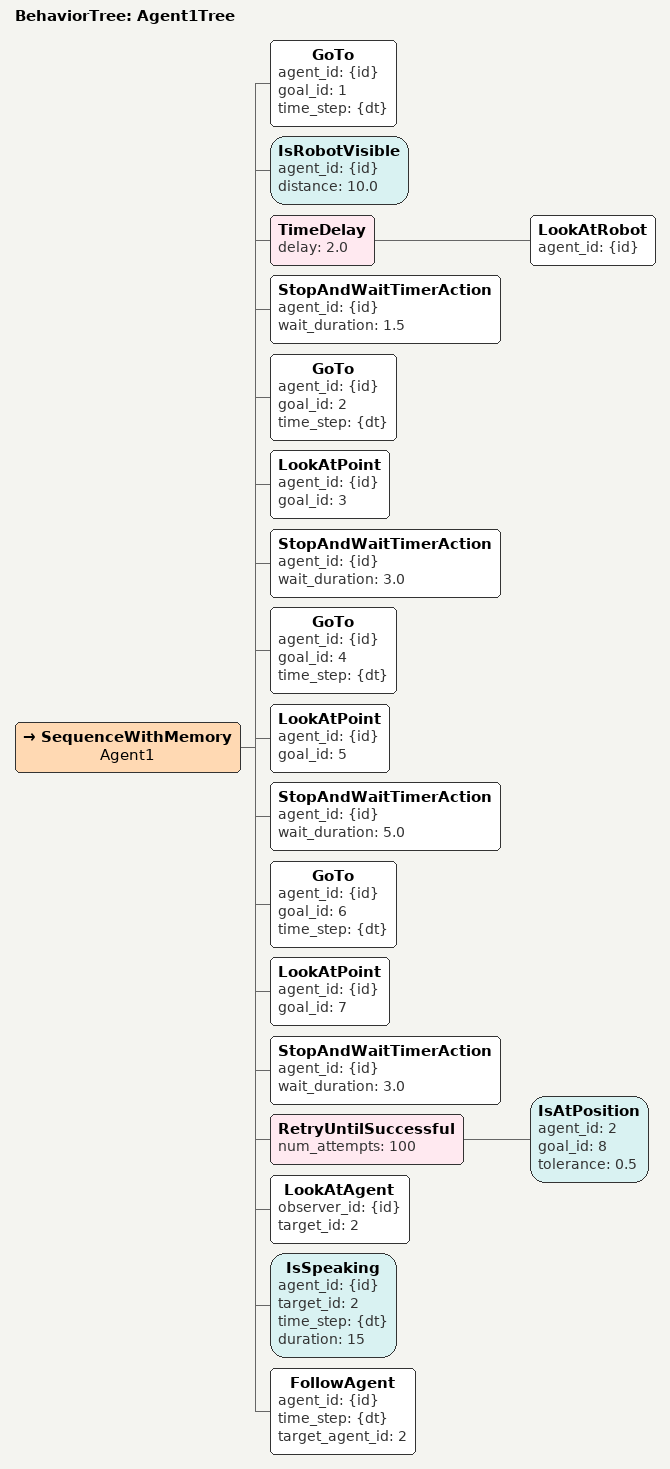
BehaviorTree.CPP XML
<?xml version="1.0" encoding="UTF-8"?>
<root BTCPP_format="4">

  <BehaviorTree ID="Agent1Tree">

    <SequenceWithMemory name="Agent1">

      <!-- 1. GoTo start point -->
        <GoTo agent_id="{id}" goal_id="1" time_step="{dt}"/>
      <IsRobotVisible agent_id="{id}" distance="10.0"/>
      <TimeDelay delay="2.0">
          <LookAtRobot agent_id="{id}"/>
      </TimeDelay>
      <StopAndWaitTimerAction agent_id="{id}" wait_duration="1.5"/>

        <GoTo agent_id="{id}" goal_id="2" time_step="{dt}"/>

        <LookAtPoint agent_id="{id}" goal_id="3"/>

        <StopAndWaitTimerAction agent_id="{id}" wait_duration="3.0"/>

      <!-- 2. Wait briefly at midpoint -->

        <GoTo agent_id="{id}" goal_id="4" time_step="{dt}"/>

        <LookAtPoint agent_id="{id}" goal_id="5"/>
        <StopAndWaitTimerAction agent_id="{id}" wait_duration="5.0"/>

      <!-- 3. Final stretch + gaze -->

        <GoTo agent_id="{id}" goal_id="6" time_step="{dt}"/>

          <LookAtPoint agent_id="{id}" goal_id="7"/>

        <StopAndWaitTimerAction agent_id="{id}" wait_duration="3.0"/>

      <!-- 4. Watch Agent 2 when they reach a position -->
      <RetryUntilSuccessful num_attempts="100">
        <IsAtPosition agent_id="2" goal_id="8" tolerance="0.5"/>
      </RetryUntilSuccessful>
        <LookAtAgent observer_id="{id}" target_id="2"/>

      <IsSpeaking agent_id="{id}" target_id="2" time_step="{dt}" duration="15"/>

        <FollowAgent agent_id="{id}" time_step="{dt}" target_agent_id="2"/>

    </SequenceWithMemory>

    <!-- 5. Ongoing navigation -->

  </BehaviorTree>

</root>
